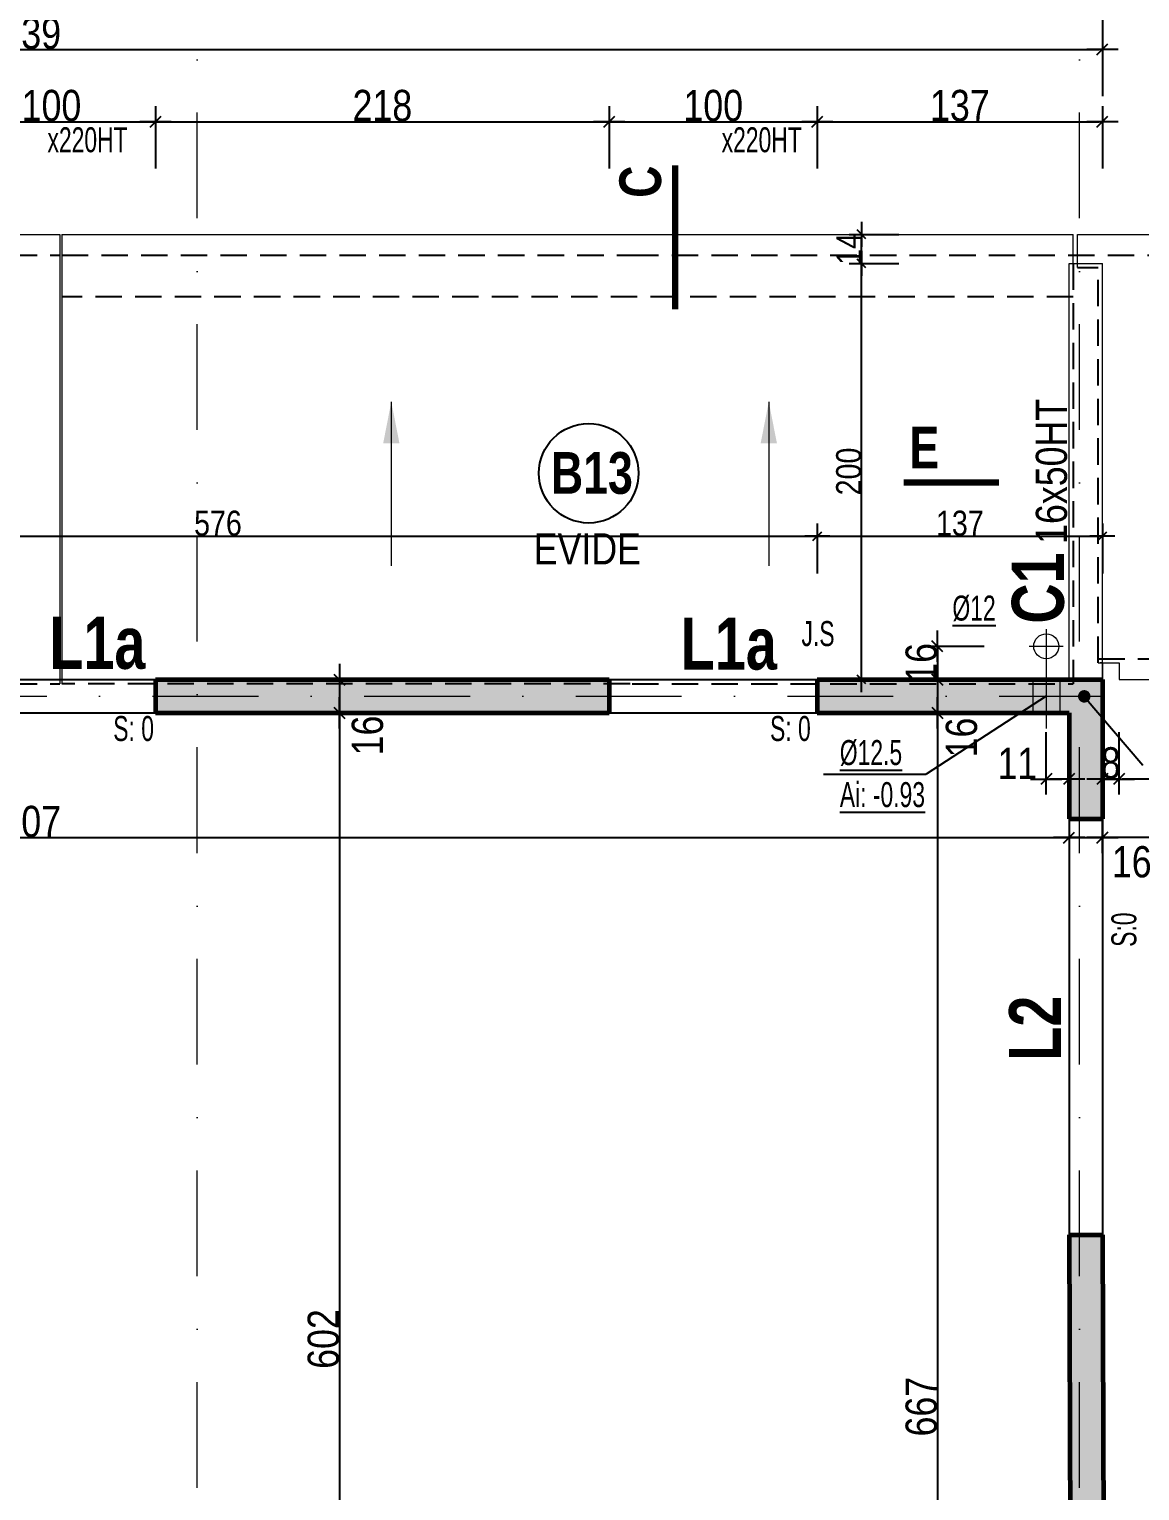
# Model space of a CAD drawing. Header units: millimetres. Extents: x 30537 to 37023, y -37354 to 0.
# Drawn here: x 32859 to 33392, y -34342 to -33639 of the extents above; entities that cross this region are included whole.
import ezdxf
from ezdxf.enums import TextEntityAlignment as Align

# ---------------------------------------------------------------- set-up
doc = ezdxf.new("R2010")
doc.units = ezdxf.units.MM
doc.linetypes.add('CACHEX2', pattern=[19.05, 12.7, -6.35])
doc.linetypes.add('TIRETPTX2', pattern=[50.8, 25.4, -12.7, 0, -12.7])
for name, color, linetype in [('01_cote_gen', 4, 'Continuous'), ('01_linteaux', 2, 'Continuous'), ('01_murs_sup', 2, 'CACHEX2'), ('01_poch_murs', 253, 'Continuous'), ('01_resv', 32, 'Continuous'), ('01_texte', 230, 'Continuous'), ('AA_COTES', 2, 'Continuous')]:
    doc.layers.add(name, color=color, linetype=linetype)
doc.layers.add('01_murs_coup', color=5, linetype='Continuous', lineweight=60)
doc.layers.add('01_tram_axes', color=2, linetype='TIRETPTX2', lineweight=9)
doc.styles.add('ARIAL NA', font='ARIALN.TTF')
doc.styles.add('impact', font='impact.ttf')
doc.styles.add('STYLE2', font='ARIALN.TTF')
doc.dimstyles.new('JB50', dxfattribs={"dimscale": 0.1, "dimtxt": 150, "dimasz": 15, "dimexe": 0.1, "dimexo": 0.1, "dimgap": 0.09, "dimtad": 1, "dimdec": 1, "dimdsep": 46, "dimtxsty": 'STYLE2', "dimblk1": 'BOND_G', "dimblk2": 'BOND_D', "dimsah": 1, "dimcen": 1.5, "dimdle": 0.01, "dimse1": 1, "dimse2": 1, "dimclrd": 4, "dimclre": 2, "dimclrt": 6, "dimazin": 2, "dimtfac": 2.333333, "dimtdec": 1, "dimtix": 1, "dimtmove": 2, "dimatfit": 3, "dimldrblk": 'BOND_G', "dimfxl": 1, "dimtolj": 1, "dimtzin": 0, "dimarcsym": 0})
doc.dimstyles.new('JB50res', dxfattribs={"dimscale": 0.1, "dimtxt": 120, "dimasz": 12, "dimexe": 0.1, "dimexo": 0.1, "dimgap": 0.09, "dimtad": 1, "dimdec": 1, "dimdsep": 46, "dimtxsty": 'STYLE2', "dimblk1": 'BOND_G', "dimblk2": 'BOND_D', "dimsah": 1, "dimcen": 1.5, "dimdle": 0.01, "dimse1": 1, "dimse2": 1, "dimclrd": 4, "dimclre": 2, "dimclrt": 6, "dimazin": 2, "dimtfac": 2.333333, "dimtdec": 1, "dimtix": 1, "dimtmove": 2, "dimatfit": 3, "dimldrblk": 'BOND_G', "dimfxl": 1, "dimtolj": 1, "dimtzin": 0, "dimarcsym": 0})

# ---------------------------------------------------------------- blocks, each defined once
blk = doc.blocks.new('BOND_G')
at = {"layer": 'AA_COTES', "color": 0}
for p, q in [((0, -5), (0, 15)), ((5, 0), (-5, 0)), ((1.77, 1.77), (-1.77, -1.77))]:
    blk.add_line(p, q, dxfattribs=at)
blk = doc.blocks.new('BOND_D')
at = {"layer": 'AA_COTES', "color": 0}
for p, q in [((0, 5), (0, -15)), ((5, 0), (-5, 0)), ((-1.77, -1.77), (1.77, 1.77))]:
    blk.add_line(p, q, dxfattribs=at)
blk = doc.blocks.new('*D4088')
at = {"layer": '01_cote_gen', "color": 4, "lineweight": -2, "ltscale": 2, "transparency": 16777216}
blk.add_line((32820.76, -33683.86), (32917.76, -33683.86), dxfattribs=at)
at = {"layer": 'Defpoints', "color": 0, "ltscale": 2, "transparency": 16777216}
for p in [(32819.26, -33652.32), (32919.26, -33652.32), (32919.26, -33683.86)]:
    blk.add_point(p, dxfattribs=at)
at = {"layer": '01_cote_gen', "color": 4, "lineweight": -2, "ltscale": 2, "transparency": 16777216, "xscale": 1.5, "yscale": 1.5, "zscale": 1.5, "rotation": 180}
blk.add_blockref('BOND_G', (32819.26, -33683.86), dxfattribs=at)
at = {"layer": '01_cote_gen', "color": 4, "lineweight": -2, "ltscale": 2, "transparency": 16777216, "xscale": 1.5, "yscale": 1.5, "zscale": 1.5}
blk.add_blockref('BOND_D', (32919.26, -33683.86), dxfattribs=at)
at = {"layer": '01_cote_gen', "color": 6, "lineweight": 0, "ltscale": 2, "transparency": 16777216, "insert": (32869.26, -33676.19), "char_height": 15, "attachment_point": 5, "style": 'STYLE2'}
blk.add_mtext('\\A1;100', dxfattribs=at)
blk = doc.blocks.new('*D4116')
at = {"layer": '01_cote_gen', "color": 4, "lineweight": -2, "ltscale": 0.1, "transparency": 16777216}
blk.add_line((32920.76, -33683.86), (33135.76, -33683.86), dxfattribs=at)
at = {"layer": 'Defpoints', "color": 0, "ltscale": 0.1, "transparency": 16777216}
for p in [(32919.26, -33644.32), (33137.26, -33644.32), (33137.26, -33683.86)]:
    blk.add_point(p, dxfattribs=at)
at = {"layer": '01_cote_gen', "color": 4, "lineweight": -2, "ltscale": 0.1, "transparency": 16777216, "xscale": 1.5, "yscale": 1.5, "zscale": 1.5, "rotation": 180}
blk.add_blockref('BOND_G', (32919.26, -33683.86), dxfattribs=at)
at = {"layer": '01_cote_gen', "color": 4, "lineweight": -2, "ltscale": 0.1, "transparency": 16777216, "xscale": 1.5, "yscale": 1.5, "zscale": 1.5}
blk.add_blockref('BOND_D', (33137.26, -33683.86), dxfattribs=at)
at = {"layer": '01_cote_gen', "color": 6, "ltscale": 0.1, "transparency": 16777216, "insert": (33028.26, -33676.19), "char_height": 15, "attachment_point": 5, "style": 'STYLE2'}
blk.add_mtext('\\A1;218', dxfattribs=at)
blk = doc.blocks.new('*D4117')
at = {"layer": '01_cote_gen', "color": 4, "lineweight": -2, "ltscale": 0.1, "transparency": 16777216}
blk.add_line((33138.76, -33683.86), (33235.76, -33683.86), dxfattribs=at)
at = {"layer": 'Defpoints', "color": 0, "ltscale": 0.1, "transparency": 16777216}
for p in [(33137.26, -33644.32), (33237.26, -33644.32), (33237.26, -33683.86)]:
    blk.add_point(p, dxfattribs=at)
at = {"layer": '01_cote_gen', "color": 4, "lineweight": -2, "ltscale": 0.1, "transparency": 16777216, "xscale": 1.5, "yscale": 1.5, "zscale": 1.5, "rotation": 180}
blk.add_blockref('BOND_G', (33137.26, -33683.86), dxfattribs=at)
at = {"layer": '01_cote_gen', "color": 4, "lineweight": -2, "ltscale": 0.1, "transparency": 16777216, "xscale": 1.5, "yscale": 1.5, "zscale": 1.5}
blk.add_blockref('BOND_D', (33237.26, -33683.86), dxfattribs=at)
at = {"layer": '01_cote_gen', "color": 6, "ltscale": 0.1, "transparency": 16777216, "insert": (33187.26, -33676.19), "char_height": 15, "attachment_point": 5, "style": 'STYLE2'}
blk.add_mtext('\\A1;100', dxfattribs=at)
blk = doc.blocks.new('*D4118')
at = {"layer": '01_cote_gen', "color": 4, "lineweight": -2, "ltscale": 0.1, "transparency": 16777216}
blk.add_line((33238.76, -33683.86), (33372.76, -33683.86), dxfattribs=at)
at = {"layer": 'Defpoints', "color": 0, "ltscale": 0.1, "transparency": 16777216}
for p in [(33374.26, -33644.32), (33374.26, -33683.86), (33237.26, -33706.36)]:
    blk.add_point(p, dxfattribs=at)
at = {"layer": '01_cote_gen', "color": 4, "lineweight": -2, "ltscale": 0.1, "transparency": 16777216, "xscale": 1.5, "yscale": 1.5, "zscale": 1.5, "rotation": 180}
blk.add_blockref('BOND_G', (33237.26, -33683.86), dxfattribs=at)
at = {"layer": '01_cote_gen', "color": 4, "lineweight": -2, "ltscale": 0.1, "transparency": 16777216, "xscale": 1.5, "yscale": 1.5, "zscale": 1.5}
blk.add_blockref('BOND_D', (33374.26, -33683.86), dxfattribs=at)
at = {"layer": '01_cote_gen', "color": 6, "ltscale": 0.1, "transparency": 16777216, "insert": (33305.76, -33676.19), "char_height": 15, "attachment_point": 5, "style": 'STYLE2'}
blk.add_mtext('\\A1;137', dxfattribs=at)
blk = doc.blocks.new('*D4119')
at = {"layer": '01_cote_gen', "color": 4, "lineweight": -2, "ltscale": 0.1, "transparency": 16777216}
blk.add_line((30950.77, -33620.33), (33372.76, -33620.33), dxfattribs=at)
at = {"layer": 'Defpoints', "color": 0, "ltscale": 0.1, "transparency": 16777216}
for p in [(33374.26, -33620.33), (30949.27, -33675.4), (33374.26, -33675.4)]:
    blk.add_point(p, dxfattribs=at)
at = {"layer": '01_cote_gen', "color": 4, "lineweight": -2, "ltscale": 0.1, "transparency": 16777216, "xscale": 1.5, "yscale": 1.5, "zscale": 1.5, "rotation": 180}
blk.add_blockref('BOND_G', (30949.27, -33620.33), dxfattribs=at)
at = {"layer": '01_cote_gen', "color": 4, "lineweight": -2, "ltscale": 0.1, "transparency": 16777216, "xscale": 1.5, "yscale": 1.5, "zscale": 1.5}
blk.add_blockref('BOND_D', (33374.26, -33620.33), dxfattribs=at)
at = {"layer": '01_cote_gen', "color": 6, "ltscale": 0.1, "transparency": 16777216, "insert": (32161.76, -33612.67), "char_height": 15, "attachment_point": 5, "style": 'STYLE2'}
blk.add_mtext('\\A1;2425', dxfattribs=at)
blk = doc.blocks.new('*D4120')
at = {"layer": '01_cote_gen', "color": 4, "lineweight": -2, "ltscale": 0.1, "transparency": 16777216}
blk.add_line((32336.76, -33649.1), (33372.76, -33649.1), dxfattribs=at)
at = {"layer": 'Defpoints', "color": 0, "ltscale": 0.1, "transparency": 16777216}
for p in [(32335.26, -33644.32), (33374.26, -33644.32), (33374.26, -33649.1)]:
    blk.add_point(p, dxfattribs=at)
at = {"layer": '01_cote_gen', "color": 4, "lineweight": -2, "ltscale": 0.1, "transparency": 16777216, "xscale": 1.5, "yscale": 1.5, "zscale": 1.5, "rotation": 180}
blk.add_blockref('BOND_G', (32335.26, -33649.1), dxfattribs=at)
at = {"layer": '01_cote_gen', "color": 4, "lineweight": -2, "ltscale": 0.1, "transparency": 16777216, "xscale": 1.5, "yscale": 1.5, "zscale": 1.5}
blk.add_blockref('BOND_D', (33374.26, -33649.1), dxfattribs=at)
at = {"layer": '01_cote_gen', "color": 6, "ltscale": 0.1, "transparency": 16777216, "insert": (32854.76, -33641.44), "char_height": 15, "attachment_point": 5, "style": 'STYLE2'}
blk.add_mtext('\\A1;1039', dxfattribs=at)
blk = doc.blocks.new('*D4123')
at = {"layer": '01_cote_gen', "color": 4, "lineweight": -2, "ltscale": 2, "transparency": 16777216}
blk.add_line((33356.76, -33999.85), (33348.76, -33999.85), dxfattribs=at)
at = {"layer": 'Defpoints', "color": 0, "ltscale": 2, "transparency": 16777216}
for p in [(33347.26, -33927.85), (33358.26, -33968.01), (33347.26, -33999.85)]:
    blk.add_point(p, dxfattribs=at)
at = {"layer": '01_cote_gen', "color": 4, "lineweight": -2, "ltscale": 2, "transparency": 16777216, "xscale": 1.5, "yscale": 1.5, "zscale": 1.5, "rotation": 180}
blk.add_blockref('BOND_D', (33347.26, -33999.85), dxfattribs=at)
at = {"layer": '01_cote_gen', "color": 4, "lineweight": -2, "ltscale": 2, "transparency": 16777216, "xscale": 1.5, "yscale": 1.5, "zscale": 1.5}
blk.add_blockref('BOND_G', (33358.26, -33999.85), dxfattribs=at)
at = {"layer": '01_cote_gen', "color": 6, "lineweight": 0, "ltscale": 2, "transparency": 16777216, "insert": (33333.38, -33992.31), "char_height": 15, "attachment_point": 5, "style": 'STYLE2'}
blk.add_mtext('\\A1;11', dxfattribs=at)
blk = doc.blocks.new('*D4474')
at = {"layer": '01_linteaux', "color": 4, "lineweight": -2, "ltscale": 0.1, "transparency": 16777216}
blk.add_line((33661.56, -33953.51), (33661.56, -34017.51), dxfattribs=at)
at = {"layer": 'Defpoints', "color": 0, "ltscale": 0.1, "transparency": 16777216}
for p in [(33374.26, -33952.01), (33374.26, -34019.01), (33661.56, -34019.01)]:
    blk.add_point(p, dxfattribs=at)
at = {"layer": '01_linteaux', "color": 4, "lineweight": -2, "ltscale": 0.1, "transparency": 16777216, "xscale": 1.5, "yscale": 1.5, "zscale": 1.5}
for name, p, rotation in [('BOND_G', (33661.56, -33952.01), 90), ('BOND_D', (33661.56, -34019.01), 270)]:
    blk.add_blockref(name, p, dxfattribs=dict(at, rotation=rotation))
at = {"layer": '01_linteaux', "color": 6, "ltscale": 0.1, "transparency": 16777216, "insert": (33653.89, -33985.51), "char_height": 15, "attachment_point": 5, "rotation": 90, "style": 'STYLE2'}
blk.add_mtext('\\A1;67', dxfattribs=at)
blk = doc.blocks.new('*D4475')
at = {"layer": '01_linteaux', "color": 4, "lineweight": -2, "ltscale": 0.1, "transparency": 16777216}
blk.add_line((33661.56, -34020.51), (33661.56, -34217.51), dxfattribs=at)
at = {"layer": 'Defpoints', "color": 0, "ltscale": 0.1, "transparency": 16777216}
for p in [(33374.26, -34019.01), (33374.26, -34219.01), (33661.56, -34219.01)]:
    blk.add_point(p, dxfattribs=at)
at = {"layer": '01_linteaux', "color": 4, "lineweight": -2, "ltscale": 0.1, "transparency": 16777216, "xscale": 1.5, "yscale": 1.5, "zscale": 1.5}
for name, p, rotation in [('BOND_G', (33661.56, -34019.01), 90), ('BOND_D', (33661.56, -34219.01), 270)]:
    blk.add_blockref(name, p, dxfattribs=dict(at, rotation=rotation))
at = {"layer": '01_linteaux', "color": 6, "ltscale": 0.1, "transparency": 16777216, "insert": (33653.89, -34119.01), "char_height": 15, "attachment_point": 5, "rotation": 90, "style": 'STYLE2'}
blk.add_mtext('\\A1;200', dxfattribs=at)
blk = doc.blocks.new('*D4476')
at = {"layer": '01_linteaux', "color": 4, "lineweight": -2, "ltscale": 0.1, "transparency": 16777216}
blk.add_line((33662.06, -34220.51), (33662.06, -34363.55), dxfattribs=at)
at = {"layer": 'Defpoints', "color": 0, "ltscale": 0.1, "transparency": 16777216}
for p in [(33374.26, -34219.01), (33374.76, -34365.05), (33662.06, -34365.05)]:
    blk.add_point(p, dxfattribs=at)
at = {"layer": '01_linteaux', "color": 4, "lineweight": -2, "ltscale": 0.1, "transparency": 16777216, "xscale": 1.5, "yscale": 1.5, "zscale": 1.5}
for name, p, rotation in [('BOND_G', (33662.06, -34219.01), 90), ('BOND_D', (33662.06, -34365.05), 270)]:
    blk.add_blockref(name, p, dxfattribs=dict(at, rotation=rotation))
at = {"layer": '01_linteaux', "color": 6, "ltscale": 0.1, "transparency": 16777216, "insert": (33654.39, -34292.03), "char_height": 15, "attachment_point": 5, "rotation": 90, "style": 'STYLE2'}
blk.add_mtext('\\A1;146', dxfattribs=at)
blk = doc.blocks.new('*D4170')
at = {"layer": '01_cote_gen', "color": 4, "lineweight": -2, "ltscale": 0.1, "transparency": 16777216}
blk.add_line((32352.76, -34028), (33356.76, -34028), dxfattribs=at)
at = {"layer": 'Defpoints', "color": 0, "ltscale": 0.1, "transparency": 16777216}
for p in [(33358.26, -34028), (32351.26, -34043.41), (33358.26, -34047.22)]:
    blk.add_point(p, dxfattribs=at)
at = {"layer": '01_cote_gen', "color": 4, "lineweight": -2, "ltscale": 0.1, "transparency": 16777216, "xscale": 1.5, "yscale": 1.5, "zscale": 1.5, "rotation": 180}
blk.add_blockref('BOND_G', (32351.26, -34028), dxfattribs=at)
at = {"layer": '01_cote_gen', "color": 4, "lineweight": -2, "ltscale": 0.1, "transparency": 16777216, "xscale": 1.5, "yscale": 1.5, "zscale": 1.5}
blk.add_blockref('BOND_D', (33358.26, -34028), dxfattribs=at)
at = {"layer": '01_cote_gen', "color": 6, "ltscale": 0.1, "transparency": 16777216, "insert": (32854.76, -34020.33), "char_height": 15, "attachment_point": 5, "style": 'STYLE2'}
blk.add_mtext('\\A1;1007', dxfattribs=at)
blk = doc.blocks.new('*D4171')
at = {"layer": '01_cote_gen', "color": 4, "lineweight": -2, "ltscale": 0.1, "transparency": 16777216}
blk.add_line((33359.76, -34028), (33372.76, -34028), dxfattribs=at)
at = {"layer": 'Defpoints', "color": 0, "ltscale": 0.1, "transparency": 16777216}
for p in [(33374.26, -34028), (33358.26, -34047.22), (33374.26, -34056)]:
    blk.add_point(p, dxfattribs=at)
at = {"layer": '01_cote_gen', "color": 4, "lineweight": -2, "ltscale": 0.1, "transparency": 16777216, "xscale": 1.5, "yscale": 1.5, "zscale": 1.5, "rotation": 180}
blk.add_blockref('BOND_G', (33358.26, -34028), dxfattribs=at)
at = {"layer": '01_cote_gen', "color": 4, "lineweight": -2, "ltscale": 0.1, "transparency": 16777216, "xscale": 1.5, "yscale": 1.5, "zscale": 1.5}
blk.add_blockref('BOND_D', (33374.26, -34028), dxfattribs=at)
at = {"layer": '01_cote_gen', "color": 6, "ltscale": 0.1, "transparency": 16777216, "insert": (33388.35, -34039.7), "char_height": 15, "attachment_point": 5, "style": 'STYLE2'}
blk.add_mtext('\\A1;16', dxfattribs=at)
blk = doc.blocks.new('*D4249')
at = {"layer": '01_cote_gen', "color": 4, "lineweight": -2, "ltscale": 0.1, "transparency": 16777216}
blk.add_line((33007.63, -33953.51), (33007.63, -33966.51), dxfattribs=at)
at = {"layer": 'Defpoints', "color": 0, "ltscale": 0.1, "transparency": 16777216}
for p in [(32989.15, -33952.01), (32989.15, -33968.01), (33007.63, -33968.01)]:
    blk.add_point(p, dxfattribs=at)
at = {"layer": '01_cote_gen', "color": 4, "lineweight": -2, "ltscale": 0.1, "transparency": 16777216, "xscale": 1.5, "yscale": 1.5, "zscale": 1.5}
for name, p, rotation in [('BOND_G', (33007.63, -33952.01), 90), ('BOND_D', (33007.63, -33968.01), 270)]:
    blk.add_blockref(name, p, dxfattribs=dict(at, rotation=rotation))
at = {"layer": '01_cote_gen', "color": 6, "ltscale": 0.1, "transparency": 16777216, "insert": (33021.16, -33978.9), "char_height": 15, "attachment_point": 5, "rotation": 90, "style": 'STYLE2'}
blk.add_mtext('\\A1;16', dxfattribs=at)
blk = doc.blocks.new('*D4500')
at = {"layer": '01_cote_gen', "color": 4, "lineweight": -2, "ltscale": 0.1, "transparency": 16777216}
blk.add_line((33294.96, -33969.51), (33294.96, -34633.51), dxfattribs=at)
at = {"layer": 'Defpoints', "color": 0, "ltscale": 0.1, "transparency": 16777216}
for p in [(33279.63, -33968.01), (33279.63, -34635.01), (33294.96, -34635.01)]:
    blk.add_point(p, dxfattribs=at)
at = {"layer": '01_cote_gen', "color": 4, "lineweight": -2, "ltscale": 0.1, "transparency": 16777216, "xscale": 1.5, "yscale": 1.5, "zscale": 1.5}
for name, p, rotation in [('BOND_G', (33294.96, -33968.01), 90), ('BOND_D', (33294.96, -34635.01), 270)]:
    blk.add_blockref(name, p, dxfattribs=dict(at, rotation=rotation))
at = {"layer": '01_cote_gen', "color": 6, "ltscale": 0.1, "transparency": 16777216, "insert": (33287.29, -34301.51), "char_height": 15, "attachment_point": 5, "rotation": 90, "style": 'STYLE2'}
blk.add_mtext('\\A1;667', dxfattribs=at)
blk = doc.blocks.new('*D4503')
at = {"layer": '01_cote_gen', "color": 4, "lineweight": -2, "ltscale": 0.1, "transparency": 16777216}
blk.add_line((33007.63, -33969.51), (33007.63, -34568.51), dxfattribs=at)
at = {"layer": 'Defpoints', "color": 0, "ltscale": 0.1, "transparency": 16777216}
for p in [(32952.51, -33968.01), (32932.26, -34570.01), (33007.63, -34570.01)]:
    blk.add_point(p, dxfattribs=at)
at = {"layer": '01_cote_gen', "color": 4, "lineweight": -2, "ltscale": 0.1, "transparency": 16777216, "xscale": 1.5, "yscale": 1.5, "zscale": 1.5}
for name, p, rotation in [('BOND_G', (33007.63, -33968.01), 90), ('BOND_D', (33007.63, -34570.01), 270)]:
    blk.add_blockref(name, p, dxfattribs=dict(at, rotation=rotation))
at = {"layer": '01_cote_gen', "color": 6, "ltscale": 0.1, "transparency": 16777216, "insert": (32999.96, -34269.01), "char_height": 15, "attachment_point": 5, "rotation": 90, "style": 'STYLE2'}
blk.add_mtext('\\A1;602', dxfattribs=at)
blk = doc.blocks.new('*D4524')
at = {"layer": '01_cote_gen', "color": 4, "lineweight": -2, "ltscale": 0.1, "transparency": 16777216}
blk.add_line((33294.96, -33953.51), (33294.96, -33966.51), dxfattribs=at)
at = {"layer": 'Defpoints', "color": 0, "ltscale": 0.1, "transparency": 16777216}
for p in [(33321.23, -33952.01), (33294.96, -33968.01), (33321.23, -33968.01)]:
    blk.add_point(p, dxfattribs=at)
at = {"layer": '01_cote_gen', "color": 4, "lineweight": -2, "ltscale": 0.1, "transparency": 16777216, "xscale": 1.5, "yscale": 1.5, "zscale": 1.5}
for name, p, rotation in [('BOND_G', (33294.96, -33952.01), 90), ('BOND_D', (33294.96, -33968.01), 270)]:
    blk.add_blockref(name, p, dxfattribs=dict(at, rotation=rotation))
at = {"layer": '01_cote_gen', "color": 6, "ltscale": 0.1, "transparency": 16777216, "insert": (33306.6, -33979.88), "char_height": 15, "attachment_point": 5, "rotation": 90, "style": 'STYLE2'}
blk.add_mtext('\\A1;16', dxfattribs=at)
blk = doc.blocks.new('*D4278')
at = {"layer": '01_cote_gen', "color": 4, "lineweight": -2, "ltscale": 2, "transparency": 16777216}
for p, q in [((33436.51, -33942.51), (33436.51, -33941.01)), ((33436.51, -33952.01), (33436.51, -33944.01)), ((33436.51, -33953.51), (33436.51, -33955.01))]:
    blk.add_line(p, q, dxfattribs=at)
at = {"layer": 'Defpoints', "color": 0, "ltscale": 2, "transparency": 16777216}
for p in [(33382.26, -33944.01), (33436.51, -33944.01), (33382.26, -33952.01)]:
    blk.add_point(p, dxfattribs=at)
at = {"layer": '01_cote_gen', "color": 4, "lineweight": -2, "ltscale": 2, "transparency": 16777216, "xscale": 1.5, "yscale": 1.5, "zscale": 1.5}
for name, p, rotation in [('BOND_D', (33436.51, -33944.01), 270), ('BOND_G', (33436.51, -33952.01), 90)]:
    blk.add_blockref(name, p, dxfattribs=dict(at, rotation=rotation))
at = {"layer": '01_cote_gen', "color": 6, "lineweight": 0, "ltscale": 2, "transparency": 16777216, "insert": (33428.85, -33948.01), "char_height": 15, "attachment_point": 5, "rotation": 90, "style": 'STYLE2'}
blk.add_mtext('\\A1;8', dxfattribs=at)
blk = doc.blocks.new('*D4279')
at = {"layer": '01_cote_gen', "color": 4, "lineweight": -2, "ltscale": 2, "transparency": 16777216}
for p, q in [((33372.76, -33999.85), (33371.26, -33999.85)), ((33374.26, -33999.85), (33382.26, -33999.85)), ((33383.76, -33999.85), (33385.26, -33999.85))]:
    blk.add_line(p, q, dxfattribs=at)
at = {"layer": 'Defpoints', "color": 0, "ltscale": 2, "transparency": 16777216}
for p in [(33374.26, -33952.01), (33382.26, -33952.01), (33382.26, -33999.85)]:
    blk.add_point(p, dxfattribs=at)
at = {"layer": '01_cote_gen', "color": 4, "lineweight": -2, "ltscale": 2, "transparency": 16777216, "xscale": 1.5, "yscale": 1.5, "zscale": 1.5}
blk.add_blockref('BOND_G', (33374.26, -33999.85), dxfattribs=at)
at = {"layer": '01_cote_gen', "color": 4, "lineweight": -2, "ltscale": 2, "transparency": 16777216, "xscale": 1.5, "yscale": 1.5, "zscale": 1.5, "rotation": 180}
blk.add_blockref('BOND_D', (33382.26, -33999.85), dxfattribs=at)
at = {"layer": '01_cote_gen', "color": 6, "lineweight": 0, "ltscale": 2, "transparency": 16777216, "insert": (33378.26, -33992.18), "char_height": 15, "attachment_point": 5, "style": 'STYLE2'}
blk.add_mtext('\\A1;8', dxfattribs=at)
blk = doc.blocks.new('*D4281')
at = {"layer": '01_cote_gen', "color": 4, "lineweight": -2, "ltscale": 0.1, "transparency": 16777216}
for p, q in [((33294.96, -33934.51), (33294.96, -33933.01)), ((33294.96, -33936.01), (33294.96, -33952.01)), ((33294.96, -33953.51), (33294.96, -33955.01))]:
    blk.add_line(p, q, dxfattribs=at)
at = {"layer": 'Defpoints', "color": 0, "ltscale": 0.1, "transparency": 16777216}
for p in [(33339.11, -33936.01), (33294.96, -33952.01), (33338.11, -33952.01)]:
    blk.add_point(p, dxfattribs=at)
at = {"layer": '01_cote_gen', "color": 4, "lineweight": -2, "ltscale": 0.1, "transparency": 16777216, "xscale": 1.5, "yscale": 1.5, "zscale": 1.5}
for name, p, rotation in [('BOND_G', (33294.96, -33936.01), 270), ('BOND_D', (33294.96, -33952.01), 90)]:
    blk.add_blockref(name, p, dxfattribs=dict(at, rotation=rotation))
at = {"layer": '01_cote_gen', "color": 6, "ltscale": 0.1, "transparency": 16777216, "insert": (33287.29, -33944.01), "char_height": 15, "attachment_point": 5, "rotation": 90, "style": 'STYLE2'}
blk.add_mtext('\\A1;16', dxfattribs=at)
blk = doc.blocks.new('*D4330')
at = {"layer": '01_cote_gen', "color": 4, "lineweight": -2, "ltscale": 0.1, "transparency": 16777216}
blk.add_line((33551.76, -33999.85), (33383.76, -33999.85), dxfattribs=at)
at = {"layer": 'Defpoints', "color": 0, "ltscale": 0.1, "transparency": 16777216}
for p in [(33382.26, -33952.01), (33553.26, -33952.01), (33382.26, -33999.85)]:
    blk.add_point(p, dxfattribs=at)
at = {"layer": '01_cote_gen', "color": 4, "lineweight": -2, "ltscale": 0.1, "transparency": 16777216, "xscale": 1.5, "yscale": 1.5, "zscale": 1.5, "rotation": 180}
blk.add_blockref('BOND_D', (33382.26, -33999.85), dxfattribs=at)
at = {"layer": '01_cote_gen', "color": 4, "lineweight": -2, "ltscale": 0.1, "transparency": 16777216, "xscale": 1.5, "yscale": 1.5, "zscale": 1.5}
blk.add_blockref('BOND_G', (33553.26, -33999.85), dxfattribs=at)
at = {"layer": '01_cote_gen', "color": 6, "ltscale": 0.1, "transparency": 16777216, "insert": (33467.76, -33992.31), "char_height": 15, "attachment_point": 5, "style": 'STYLE2'}
blk.add_mtext('\\A1;171', dxfattribs=at)
blk = doc.blocks.new('*D4331')
at = {"layer": '01_cote_gen', "color": 4, "lineweight": -2, "ltscale": 0.1, "transparency": 16777216}
blk.add_line((33551.76, -34028), (33375.76, -34028), dxfattribs=at)
at = {"layer": 'Defpoints', "color": 0, "ltscale": 0.1, "transparency": 16777216}
for p in [(33553.26, -33952.01), (33374.26, -33960.01), (33374.26, -34028)]:
    blk.add_point(p, dxfattribs=at)
at = {"layer": '01_cote_gen', "color": 4, "lineweight": -2, "ltscale": 0.1, "transparency": 16777216, "xscale": 1.5, "yscale": 1.5, "zscale": 1.5, "rotation": 180}
blk.add_blockref('BOND_D', (33374.26, -34028), dxfattribs=at)
at = {"layer": '01_cote_gen', "color": 4, "lineweight": -2, "ltscale": 0.1, "transparency": 16777216, "xscale": 1.5, "yscale": 1.5, "zscale": 1.5}
blk.add_blockref('BOND_G', (33553.26, -34028), dxfattribs=at)
at = {"layer": '01_cote_gen', "color": 6, "ltscale": 0.1, "transparency": 16777216, "insert": (33463.76, -34020.33), "char_height": 15, "attachment_point": 5, "style": 'STYLE2'}
blk.add_mtext('\\A1;179', dxfattribs=at)
blk = doc.blocks.new('*D4421')
at = {"layer": '01_cote_gen', "color": 4, "lineweight": -2, "ltscale": 0.1, "transparency": 16777216}
blk.add_line((32662.46, -33883.07), (33236.06, -33883.07), dxfattribs=at)
at = {"layer": 'Defpoints', "color": 0, "ltscale": 0.1, "transparency": 16777216}
for p in [(33237.26, -33883.07), (33237.26, -33952.01), (32661.26, -33954.01)]:
    blk.add_point(p, dxfattribs=at)
at = {"layer": '01_cote_gen', "color": 4, "lineweight": -2, "ltscale": 0.1, "transparency": 16777216, "xscale": 1.2, "yscale": 1.2, "zscale": 1.2, "rotation": 180}
blk.add_blockref('BOND_G', (32661.26, -33883.07), dxfattribs=at)
at = {"layer": '01_cote_gen', "color": 4, "lineweight": -2, "ltscale": 0.1, "transparency": 16777216, "xscale": 1.2, "yscale": 1.2, "zscale": 1.2}
blk.add_blockref('BOND_D', (33237.26, -33883.07), dxfattribs=at)
at = {"layer": '01_cote_gen', "color": 6, "ltscale": 0.1, "transparency": 16777216, "insert": (32949.26, -33876.93), "char_height": 12, "attachment_point": 5, "style": 'STYLE2'}
blk.add_mtext('\\A1;576', dxfattribs=at)
blk = doc.blocks.new('*D4423')
at = {"layer": '01_cote_gen', "color": 4, "lineweight": -2, "ltscale": 0.1, "transparency": 16777216}
blk.add_line((33238.46, -33883.07), (33373.06, -33883.07), dxfattribs=at)
at = {"layer": 'Defpoints', "color": 0, "ltscale": 0.1, "transparency": 16777216}
for p in [(33374.26, -33883.07), (33237.26, -33894.93), (33374.26, -33952.01)]:
    blk.add_point(p, dxfattribs=at)
at = {"layer": '01_cote_gen', "color": 4, "lineweight": -2, "ltscale": 0.1, "transparency": 16777216, "xscale": 1.2, "yscale": 1.2, "zscale": 1.2, "rotation": 180}
blk.add_blockref('BOND_G', (33237.26, -33883.07), dxfattribs=at)
at = {"layer": '01_cote_gen', "color": 4, "lineweight": -2, "ltscale": 0.1, "transparency": 16777216, "xscale": 1.2, "yscale": 1.2, "zscale": 1.2}
blk.add_blockref('BOND_D', (33374.26, -33883.07), dxfattribs=at)
at = {"layer": '01_cote_gen', "color": 6, "ltscale": 0.1, "transparency": 16777216, "insert": (33305.76, -33876.93), "char_height": 12, "attachment_point": 5, "style": 'STYLE2'}
blk.add_mtext('\\A1;137', dxfattribs=at)
blk = doc.blocks.new('*D4537')
at = {"layer": '01_cote_gen', "color": 4, "lineweight": -2, "ltscale": 0.1, "transparency": 16777216}
blk.add_line((33258.51, -33950.81), (33258.51, -33753.21), dxfattribs=at)
at = {"layer": 'Defpoints', "color": 0, "ltscale": 0.1, "transparency": 16777216}
for p in [(33258.51, -33752.01), (33374.26, -33752.01), (33333.59, -33952.01)]:
    blk.add_point(p, dxfattribs=at)
at = {"layer": '01_cote_gen', "color": 4, "lineweight": -2, "ltscale": 0.1, "transparency": 16777216, "xscale": 1.2, "yscale": 1.2, "zscale": 1.2}
for name, p, rotation in [('BOND_D', (33258.51, -33752.01), 90), ('BOND_G', (33258.51, -33952.01), 270)]:
    blk.add_blockref(name, p, dxfattribs=dict(at, rotation=rotation))
at = {"layer": '01_cote_gen', "color": 6, "ltscale": 0.1, "transparency": 16777216, "insert": (33252.38, -33852.01), "char_height": 12, "attachment_point": 5, "rotation": 90, "style": 'STYLE2'}
blk.add_mtext('\\A1;200', dxfattribs=at)
blk = doc.blocks.new('*D4538')
at = {"layer": '01_cote_gen', "color": 4, "lineweight": -2, "ltscale": 0.1, "transparency": 16777216}
blk.add_line((33258.51, -33750.81), (33258.51, -33739.21), dxfattribs=at)
at = {"layer": 'Defpoints', "color": 0, "ltscale": 0.1, "transparency": 16777216}
for p in [(33258.51, -33738.01), (33276.99, -33738.01), (33266.01, -33752.01)]:
    blk.add_point(p, dxfattribs=at)
at = {"layer": '01_cote_gen', "color": 4, "lineweight": -2, "ltscale": 0.1, "transparency": 16777216, "xscale": 1.2, "yscale": 1.2, "zscale": 1.2}
for name, p, rotation in [('BOND_D', (33258.51, -33738.01), 90), ('BOND_G', (33258.51, -33752.01), 270)]:
    blk.add_blockref(name, p, dxfattribs=dict(at, rotation=rotation))
at = {"layer": '01_cote_gen', "color": 6, "ltscale": 0.1, "transparency": 16777216, "insert": (33252.48, -33745.01), "char_height": 12, "attachment_point": 5, "rotation": 90, "style": 'STYLE2'}
blk.add_mtext('\\A1;14', dxfattribs=at)

msp = doc.modelspace()

# ---------------------------------------------------------------- hatches: boundary and pattern name
at = {"layer": '01_poch_murs', "ltscale": 0.1}
h = msp.add_hatch(color=256, dxfattribs=at)
h.dxf.hatch_style = 1
h.paths.add_polyline_path([(31662.26, -33952.01), (31565.27, -33952.01), (31565.27, -33752.01), (31565.27, -33952.01), (31462.26, -33952.01), (31462.26, -33968.01), (31565.26, -33968.01), (31565.26, -34613.01), (31583.26, -34613.01), (31583.26, -34579.01), (31959.27, -34579.01), (31959.26, -34560.98), (31583.26, -34561.01), (31583.26, -33968.01), (31662.26, -33968.01)])
h.paths.add_polyline_path([(31362.26, -33952.01), (31262.26, -33952.01), (31262.26, -33968.01), (31362.26, -33968.01)])
h.paths.add_polyline_path([(31062.26, -33952.01), (30949.27, -33952.01), (30949.27, -34424.01), (30965.27, -34424.01), (30965.27, -33968.01), (31062.26, -33968.01)])
h.paths.add_polyline_path([(32062.26, -33952.01), (31862.26, -33952.01), (31862.26, -33968.01), (32062.26, -33968.01)])
h.paths.add_polyline_path([(32333.26, -33752.01), (32317.27, -33752.01), (32317.27, -33952.01), (32317.26, -33952.01), (32162.26, -33952.01), (32162.26, -33968.01), (32317.26, -33968.01), (32317.26, -34561.01), (32061.26, -34561.01), (32061.26, -34579.01), (32333.26, -34578.99)])
h.paths.add_polyline_path([(32561.26, -33952.01), (32335.26, -33952.01), (32335.26, -34579.01), (32587.26, -34579.01), (32587.26, -34561.01), (32351.26, -34561.01), (32351.26, -33968.01), (32561.26, -33968.01)])
h.paths.add_polyline_path([(32819.26, -33952.01), (32661.26, -33952.01), (32661.26, -33968.01), (32819.26, -33968.01)])
h.paths.add_polyline_path([(33137.26, -33952.01), (32919.26, -33952.01), (32919.26, -33968.01), (33137.26, -33968.01)])
h.paths.add_polyline_path([(33374.26, -33952.01), (33237.26, -33952.01), (33237.26, -33968.01), (33358.26, -33968.01), (33358.26, -34019.01), (33374.26, -34019.01)])
h.paths.add_polyline_path([(33374.26, -34219.01), (33358.26, -34219.01), (33358.76, -34365.05), (33374.76, -34365.05)])
h.paths.add_polyline_path([(33374.76, -34465.05), (33358.76, -34465.05), (33358.26, -34635.01), (32932.26, -34635.01), (32932.26, -34570.01), (32912.26, -34570.01), (32912.26, -34635.01), (32746.26, -34635.01), (32746.26, -34561.01), (32689.26, -34561.01), (32689.26, -34579.01), (32728.26, -34579.01), (32728.26, -34709.01), (32689.26, -34709.01), (32689.26, -34727.01), (32746.26, -34727.01), (32746.26, -34653.01), (32912.26, -34653.01), (32912.26, -34718.01), (32932.26, -34718.01), (32932.26, -34653.01), (33358.26, -34653.01), (33358.26, -34823.01), (33374.26, -34823.01)])
h.paths.add_polyline_path([(32587.26, -34709.01), (32335.26, -34709.01), (32335.26, -35336.01), (32596.26, -35336.01), (32596.26, -35320.01), (32351.26, -35320.01), (32351.26, -34727.01), (32587.26, -34727.01)])
h.paths.add_polyline_path([(33374.26, -34923.01), (33358.26, -34923.01), (33358.26, -35019.01), (33374.26, -35019.01)])
h.paths.add_polyline_path([(31977.26, -34741.99), (31992.26, -34741.99), (31992.26, -34723.99), (31894.26, -34723.99), (31894.26, -34741.99), (31957.26, -34741.99), (31957.26, -34904.99), (31732.26, -34904.99), (31732.26, -34741.99), (31792.26, -34741.99), (31792.26, -34723.99), (31712.26, -34723.99), (31712.26, -35144.98), (31938.23, -35144.98), (31938.23, -35309.98), (31713.26, -35309.98), (31713.26, -35493.98), (31731.26, -35493.98), (31731.26, -35329.98), (31958.23, -35329.98), (31958.23, -35101.99), (32317.26, -35101.99), (32317.26, -35375.01), (32333.26, -35375.01), (32333.26, -34723.99), (32094.26, -34723.99), (32094.26, -34741.99), (32317.26, -34741.99), (32317.26, -35081.99), (31977.26, -35081.99)])
h.paths.add_polyline_path([(31957.26, -34924.99), (31957.26, -35014.99), (31732.26, -35014.99), (31732.26, -34924.99)], flags=16)
h.paths.add_polyline_path([(31957.26, -35034.99), (31957.26, -35081.99), (31938.23, -35081.99), (31938.23, -35124.98), (31732.26, -35124.98), (31732.26, -35034.99)], flags=16)
h.paths.add_polyline_path([(31583.26, -34715.01), (31565.26, -34715.01), (31565.26, -34779.01), (30965.27, -34779.01), (30965.27, -34524.01), (30949.27, -34524.01), (30949.27, -34924.01), (30965.27, -34924.01), (30965.27, -34797.01), (31565.26, -34797.01), (31565.26, -35203), (31583.26, -35203)])
h.paths.add_polyline_path([(31583.26, -35305), (31565.26, -35305), (31565.29, -35591.01), (30965.29, -35591.01), (30965.27, -35529.01), (30949.27, -35529.01), (30949.27, -35820.01), (30965.27, -35820.01), (30965.29, -35609.01), (31565.29, -35609.01), (31565.26, -35814.01), (31606.26, -35814.01), (31606.26, -35796.01), (31583.26, -35796.01)])
h.paths.add_polyline_path([(31731.26, -35595.98), (31713.26, -35595.98), (31713.26, -35796.01), (31708.26, -35796.01), (31708.26, -35814.01), (31713.26, -35814.01), (31713.26, -36205), (31482.26, -36205), (31482.26, -36223), (31713.26, -36223), (31713.26, -36381.01), (31953.26, -36381.01), (31953.26, -36645.01), (31698.27, -36645.01), (31698.27, -36661.01), (32031.27, -36661.01), (32031.27, -36645.01), (31969.26, -36645.01), (31969.26, -36381.01), (31987.26, -36381.01), (31987.26, -36365.01), (31731.26, -36365.01)])
h.paths.add_polyline_path([(32333.26, -35475.01), (32317.26, -35475.01), (32317.26, -35719.01), (32333.26, -35719.01)])
h.paths.add_polyline_path([(32333.26, -35819.01), (32317.26, -35819.01), (32317.26, -36019.01), (32333.26, -36019.01)])
h.paths.add_polyline_path([(32333.26, -36119.01), (32317.26, -36119.01), (32317.26, -36365.01), (32287.26, -36365.01), (32287.26, -36381.01), (32333.26, -36381.01)])
h.paths.add_polyline_path([(31328.27, -36365), (31290.27, -36365.01), (31290.27, -36381.01), (31312.27, -36381), (31312.27, -36645), (31251.27, -36645.01), (31251.27, -36661.01), (31351.27, -36661.01), (31351.27, -36645.01), (31328.27, -36645.01)])
h.paths.add_polyline_path([(30965.27, -36225.01), (30949.27, -36225.01), (30949.27, -36381.01), (30990.27, -36381.01), (30990.27, -36365.01), (30965.27, -36365.01)])
h.paths.add_polyline_path([(30965.27, -35920.01), (30949.27, -35920.01), (30949.27, -36125.01), (30965.27, -36125.01)])
h.paths.add_polyline_path([(31598.27, -36645.01), (31451.27, -36645.01), (31451.27, -36661.01), (31598.27, -36661.01)])
h.paths.add_polyline_path([(31964.26, -34760.38), (31964.41, -34760.38), (31964.41, -34749.79), (31964.26, -34749.79)], flags=16)
h.paths.add_polyline_path([(31317.06, -36497.71), (31317.06, -36466.48)], flags=16)

# ---------------------------------------------------------------- linework, layer by layer
at = {"layer": '01_linteaux', "lineweight": 0}
for p, q in [((32335.26, -33738.01), (32873.26, -33738.01)), ((32873.26, -33738.01), (32873.26, -33954.01)), ((32874.26, -33738.01), (32874.26, -33954.01)), ((32874.26, -33738.01), (33148.26, -33738.01)), ((33148.26, -33738.01), (33360.26, -33738.01)), ((33360.26, -33752.01), (33360.26, -33738.01)), ((33362.26, -33738.01), (33553.26, -33738.01)), ((33362.26, -33754.01), (33362.26, -33738.01)), ((33358.26, -33952.01), (33358.26, -33752.01)), ((33358.26, -33752.01), (33374.26, -33752.01)), ((33358.26, -33952.01), (33358.26, -33752.01)), ((33374.26, -33952.01), (33374.26, -33752.01)), ((33374.26, -33944.01), (33374.26, -33752.01)), ((33347.26, -33927.85), (33347.26, -33944.16)), ((33339.11, -33936.01), (33355.42, -33936.01)), ((33372.26, -33944.01), (33382.26, -33944.01)), ((33374.26, -33944.01), (33374.26, -33952.01)), ((33382.26, -33944.01), (33382.26, -33952.01)), ((33382.26, -33952.01), (33553.26, -33952.01))]:
    msp.add_line(p, q, dxfattribs=at)
at = {"layer": '01_linteaux', "color": 230, "lineweight": 0}
for p, q in [((33032.56, -33818.51), (33032.56, -33897.37)), ((33213.95, -33818.51), (33213.95, -33897.37))]:
    msp.add_line(p, q, dxfattribs=at)
at = {"layer": '01_linteaux', "ltscale": 0.1}
for p, q in [((32819.26, -33952.01), (32919.26, -33952.01)), ((33137.26, -33952.01), (33237.26, -33952.01)), ((32819.26, -33968.01), (32919.26, -33968.01)), ((33137.26, -33968.01), (33237.26, -33968.01)), ((33358.26, -34019.01), (33358.26, -34219.01)), ((33374.26, -34019.01), (33374.26, -34219.01))]:
    msp.add_line(p, q, dxfattribs=at)
at = {"layer": '01_linteaux', "lineweight": 0}
msp.add_circle((33347.26, -33936.01), 6, dxfattribs=at)
at = {"layer": '01_linteaux', "color": 230, "lineweight": 0}
for points in [[(33032.56, -33818.51), (33028.66, -33838.41), (33032.56, -33838.41)], [(33032.56, -33818.51), (33036.46, -33838.41), (33032.56, -33838.41)], [(33213.95, -33818.51), (33210.05, -33838.41), (33213.95, -33838.41)], [(33213.95, -33818.51), (33217.85, -33838.41), (33213.95, -33838.41)]]:
    msp.add_solid(points, dxfattribs=at)
at = {"layer": '01_murs_coup'}
for p, q in [((32919.26, -33952.01), (32919.26, -33968.01)), ((32919.26, -33952.01), (33137.26, -33952.01)), ((33137.26, -33952.01), (33137.26, -33968.01)), ((33237.26, -33952.01), (33237.26, -33968.01)), ((33237.26, -33952.01), (33374.26, -33952.01)), ((33374.26, -33952.01), (33374.26, -34019.01)), ((32919.26, -33968.01), (33137.26, -33968.01)), ((33237.26, -33968.01), (33358.26, -33968.01)), ((33358.26, -33968.01), (33358.26, -34019.01)), ((33358.26, -34019.01), (33374.26, -34019.01)), ((33358.26, -34219.01), (33358.76, -34365.05)), ((33358.26, -34219.01), (33374.26, -34219.01)), ((33374.26, -34219.01), (33374.76, -34365.05))]:
    msp.add_line(p, q, dxfattribs=at)
at = {"layer": '01_murs_sup'}
for p, q in [((32335.26, -33748.01), (32873.26, -33748.01)), ((32874.26, -33748.01), (33148.26, -33748.01)), ((33148.26, -33748.01), (33543.26, -33748.01)), ((33360.26, -33752.01), (33360.26, -33954.01)), ((33362.26, -33754.01), (33372.26, -33754.01)), ((33372.26, -33944.01), (33372.26, -33754.01)), ((33360.26, -33768.01), (32874.26, -33768.01)), ((33372.26, -33942.01), (33543.26, -33942.01)), ((32335.26, -33954.01), (32873.26, -33954.01)), ((33147.26, -33954.01), (32874.26, -33954.01)), ((33148.26, -33954.01), (33360.26, -33954.01))]:
    msp.add_line(p, q, dxfattribs=at)
at = {"layer": '01_resv', "lineweight": 0}
for p, q in [((33347.26, -33927.85), (33347.26, -33975.62)), ((33347.26, -33927.85), (33347.26, -33975.62)), ((33340.76, -33951.98), (33340.76, -33967.98)), ((33340.76, -33951.98), (33340.76, -33967.98)), ((33340.76, -33952.01), (33340.76, -33968.01)), ((33353.76, -33951.98), (33353.76, -33967.98)), ((33353.76, -33951.98), (33353.76, -33967.98)), ((33353.76, -33952.01), (33353.76, -33968.01))]:
    msp.add_line(p, q, dxfattribs=at)
for points in [[(33340.76, -33967.98), (33340.76, -33951.98), (33353.76, -33951.98), (33353.76, -33967.98)], [(33340.76, -33967.98), (33340.76, -33951.98), (33353.76, -33951.98), (33353.76, -33967.98)], [(33340.76, -33968.01), (33340.76, -33952.01), (33353.76, -33952.01), (33353.76, -33968.01)]]:
    msp.add_solid(points, dxfattribs=at)
at = {"layer": '01_texte'}
for p, q in [((33347.26, -33959.98), (33289.54, -33997.57)), ((33365.54, -33960.1), (33393.68, -33993.16)), ((33240.22, -33997.57), (33289.54, -33997.57))]:
    msp.add_line(p, q, dxfattribs=at)
at = {"layer": '01_texte', "const_width": 3}
for points in [[(33168.93, -33774), (33168.93, -33704.85)], [(33168.93, -33760), (33168.93, -33704.85)], [(33278.75, -33857.29), (33324.56, -33857.29)]]:
    msp.add_lwpolyline(points, dxfattribs=at)
msp.add_lwpolyline([(33364.04, -33960.1, 1), (33367.04, -33960.1, 1)], format="xyb", close=True, dxfattribs=at)
at = {"layer": '01_texte'}
msp.add_circle((33127.42, -33852.84), 23.93, dxfattribs=at)
at = {"layer": '01_tram_axes', "color": 253, "ltscale": 2}
for p, q in [((32939.26, -35560.9), (32939.26, -33270.42)), ((33363.26, -35560.9), (33363.26, -33270.42)), ((30578.78, -33960.01), (33729.34, -33960.01))]:
    msp.add_line(p, q, dxfattribs=at)
at = {"layer": '01_tram_axes', "ltscale": 0.5}
msp.add_line((33374.26, -33944.01), (33373.26, -33944.01), dxfattribs=at)

# ---------------------------------------------------------------- texts
at = {"layer": '01_texte', "width": 0.8}
for s, style, p in [('x220HT', 'ARIAL NA', (32867.34, -33698.54)), ('x220HT', 'ARIAL NA', (33191.3, -33698.54)), ('%%U%%C12', 'STYLE2', (33302.18, -33923.66)), ('J.S', 'ARIAL NA', (33229.67, -33935.91)), ('S: 0', 'ARIAL NA', (32898.95, -33981.55)), ('S: 0', 'ARIAL NA', (33214.55, -33981.55)), ('%%U%%C12.5', 'STYLE2', (33248.07, -33993.11)), ('%%UAi: -0.93', 'STYLE2', (33248.07, -34013.33))]:
    msp.add_text(s, height=12, dxfattribs=dict(at, style=style)).set_placement(p)
at = {"layer": '01_texte', "style": 'impact'}
msp.add_text('C', height=20, rotation=90, dxfattribs=at).set_placement((33152.16, -33712.71), align=Align.MIDDLE)
at = {"layer": '01_texte', "style": 'STYLE2'}
msp.add_text('16x50HT', height=15, rotation=90, dxfattribs=at).set_placement((33357.26, -33886.81))
at = {"layer": '01_texte', "style": 'impact'}
for s, p in [('E', (33288.7, -33840.51)), (' B13', (33125.96, -33852.7))]:
    msp.add_text(s, height=20, dxfattribs=at).set_placement(p, align=Align.MIDDLE)
at = {"layer": '01_texte', "style": 'STYLE2'}
msp.add_text('EVIDE', height=15, dxfattribs=at).set_placement((33100.99, -33896.7))
at = {"layer": '01_texte', "style": 'impact'}
for s, p in [('C1', (33363.23, -33908.04)), ('L2', (33361.93, -34119.62))]:
    msp.add_text(s, height=25, rotation=90, dxfattribs=at).set_placement(p, align=Align.BOTTOM_CENTER)
for p in [(32891.31, -33954.37), (33194.72, -33954.72)]:
    msp.add_text('L1a', height=25, dxfattribs=at).set_placement(p, align=Align.BOTTOM_CENTER)
at = {"layer": '01_texte', "style": 'ARIAL NA', "width": 0.8}
msp.add_text('S:0', height=12, rotation=90, dxfattribs=at).set_placement((33390.57, -34080.5))

# ---------------------------------------------------------------- dimensions: what is measured, and where the dimension line sits
at = {"layer": '01_cote_gen', "ltscale": 0.1}
for base, p1, p2, dimstyle, picture, middle in [((33374.26, -33620.33), (30949.27, -33675.4), (33374.26, -33675.4), 'JB50', '*D4119', (32161.76, -33612.67)), ((33374.26, -33649.1), (32335.26, -33644.32), (33374.26, -33644.32), 'JB50', '*D4120', (32854.76, -33641.44)), ((33137.26, -33683.86), (32919.26, -33644.32), (33137.26, -33644.32), 'JB50', '*D4116', (33028.26, -33676.19)), ((33237.26, -33683.86), (33137.26, -33644.32), (33237.26, -33644.32), 'JB50', '*D4117', (33187.26, -33676.19)), ((33374.26, -33683.86), (33237.26, -33706.36), (33374.26, -33644.32), 'JB50', '*D4118', (33305.76, -33676.19)), ((33237.26, -33883.07), (32661.26, -33954.01), (33237.26, -33952.01), 'JB50res', '*D4421', (32949.26, -33876.93)), ((33374.26, -33883.07), (33237.26, -33894.93), (33374.26, -33952.01), 'JB50res', '*D4423', (33305.76, -33876.93)), ((33374.26, -34028), (33553.26, -33952.01), (33374.26, -33960.01), 'JB50', '*D4331', (33463.76, -34020.33)), ((33382.26, -33999.85), (33553.26, -33952.01), (33382.26, -33952.01), 'JB50', '*D4330', (33467.76, -33992.31)), ((33358.26, -34028), (32351.26, -34043.41), (33358.26, -34047.22), 'JB50', '*D4170', (32854.76, -34020.33))]:
    dim = msp.add_linear_dim(base=base, p1=p1, p2=p2, dimstyle=dimstyle, dxfattribs=at)
    dim.commit()
    dim.dimension.update_dxf_attribs({"geometry": picture, "text_midpoint": middle})
at = {"layer": '01_cote_gen', "lineweight": 0, "ltscale": 2}
for base, p1, p2, picture, middle in [((32919.26, -33683.86), (32819.26, -33652.32), (32919.26, -33652.32), '*D4088', (32869.26, -33676.19)), ((33382.26, -33999.85), (33374.26, -33952.01), (33382.26, -33952.01), '*D4279', (33378.26, -33992.18))]:
    dim = msp.add_linear_dim(base=base, p1=p1, p2=p2, dimstyle='JB50', dxfattribs=at)
    dim.commit()
    dim.dimension.update_dxf_attribs({"geometry": picture, "text_midpoint": middle})
at = {"layer": '01_cote_gen', "ltscale": 0.1}
for base, p1, p2, dimstyle, picture, middle in [((33258.51, -33738.01), (33266.01, -33752.01), (33276.99, -33738.01), 'JB50res', '*D4538', (33252.48, -33745.01)), ((33258.51, -33752.01), (33333.59, -33952.01), (33374.26, -33752.01), 'JB50res', '*D4537', (33252.38, -33852.01)), ((33294.96, -33952.01), (33339.11, -33936.01), (33338.11, -33952.01), 'JB50', '*D4281', (33287.29, -33944.01)), ((33007.63, -34570.01), (32952.51, -33968.01), (32932.26, -34570.01), 'JB50', '*D4503', (32999.96, -34269.01)), ((33294.96, -34635.01), (33279.63, -33968.01), (33279.63, -34635.01), 'JB50', '*D4500', (33287.29, -34301.51))]:
    dim = msp.add_linear_dim(base=base, p1=p1, p2=p2, angle=90, dimstyle=dimstyle, dxfattribs=at)
    dim.commit()
    dim.dimension.update_dxf_attribs({"geometry": picture, "text_midpoint": middle})
at = {"layer": '01_cote_gen', "lineweight": 0, "ltscale": 2}
dim = msp.add_linear_dim(base=(33347.26, -33999.85), p1=(33358.26, -33968.01), p2=(33347.26, -33927.85), dimstyle='JB50', dxfattribs=at)
dim.commit()
dim.dimension.update_dxf_attribs({"geometry": '*D4123', "text_midpoint": (33333.38, -33992.31), "dimtype": 160})
dim = msp.add_linear_dim(base=(33436.51, -33944.01), p1=(33382.26, -33952.01), p2=(33382.26, -33944.01), angle=90, dimstyle='JB50', dxfattribs=at)
dim.commit()
dim.dimension.update_dxf_attribs({"geometry": '*D4278', "text_midpoint": (33428.85, -33948.01)})
at = {"layer": '01_cote_gen', "ltscale": 0.1}
for base, p1, p2, picture, middle in [((33007.63, -33968.01), (32989.15, -33952.01), (32989.15, -33968.01), '*D4249', (33021.16, -33978.9)), ((33294.96, -33968.01), (33321.23, -33952.01), (33321.23, -33968.01), '*D4524', (33306.6, -33979.88))]:
    dim = msp.add_linear_dim(base=base, p1=p1, p2=p2, angle=90, dimstyle='JB50', dxfattribs=at)
    dim.commit()
    dim.dimension.update_dxf_attribs({"geometry": picture, "text_midpoint": middle, "dimtype": 160})
dim = msp.add_linear_dim(base=(33374.26, -34028), p1=(33358.26, -34047.22), p2=(33374.26, -34056), dimstyle='JB50', dxfattribs=at)
dim.commit()
dim.dimension.update_dxf_attribs({"geometry": '*D4171', "text_midpoint": (33388.35, -34039.7), "dimtype": 160})
at = {"layer": '01_linteaux', "ltscale": 0.1}
for base, p1, p2, picture, middle in [((33661.56, -34019.01), (33374.26, -33952.01), (33374.26, -34019.01), '*D4474', (33653.89, -33985.51)), ((33661.56, -34219.01), (33374.26, -34019.01), (33374.26, -34219.01), '*D4475', (33653.89, -34119.01)), ((33662.06, -34365.05), (33374.26, -34219.01), (33374.76, -34365.05), '*D4476', (33654.39, -34292.03))]:
    dim = msp.add_linear_dim(base=base, p1=p1, p2=p2, angle=90, dimstyle='JB50', dxfattribs=at)
    dim.commit()
    dim.dimension.update_dxf_attribs({"geometry": picture, "text_midpoint": middle})

doc.saveas('drawing.dxf')
